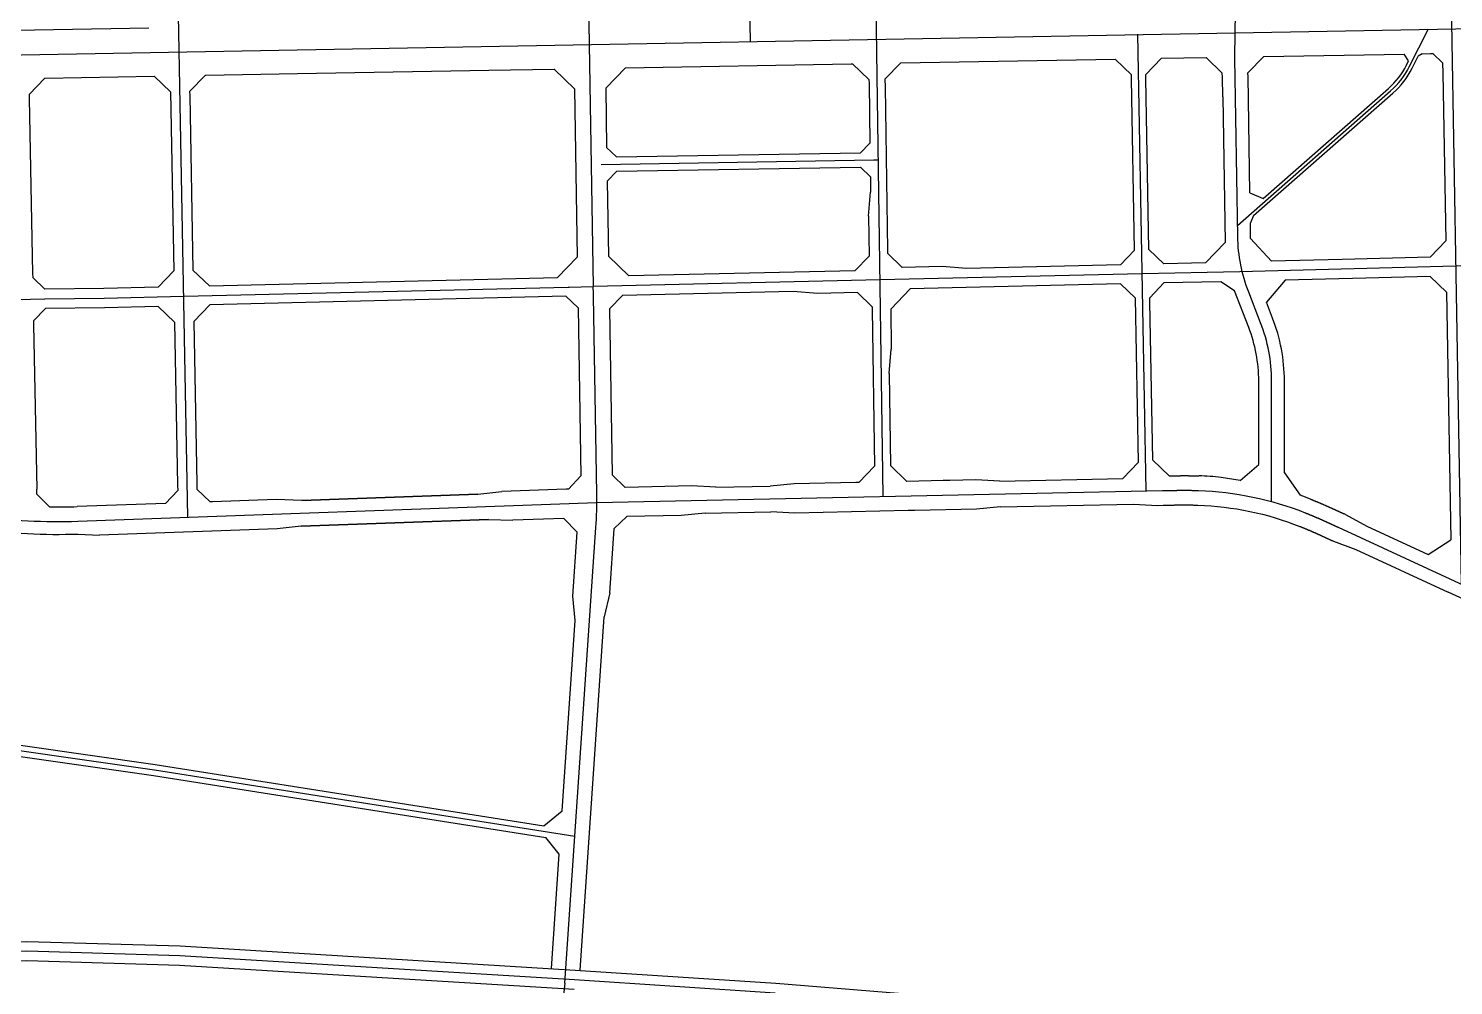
# Model space of a CAD drawing. Extents: x 529262 to 576451, y 2694391 to 2717535.
# Drawn here: x 543685 to 545462, y 2708469 to 2709663 of the extents above; entities that cross this region are included whole.
import ezdxf

# ---------------------------------------------------------------- set-up
doc = ezdxf.new("R2010")
doc.units = 0
doc.layers.add('RD-中线', color=40, linetype='Continuous')
doc.layers.add('RD-红线', color=7, linetype='Continuous')

msp = doc.modelspace()

# ---------------------------------------------------------------- linework, layer by layer
at = {"layer": 'RD-中线', "linetype": 'Continuous', "flags": 128}
for points in [[(543883.419, 2709053.54), (543873.535, 2709590.813, 0.00082388), (543873.515, 2709591.802), (543871.605, 2709679.856, -0.00118837), (543871.577, 2709681.282), (543863.184, 2710176.749, -0.00197055), (543863.153, 2710179.114), (543862.535, 2710247.392, -0.00721273), (543862.581, 2710256.046), (543867.195, 2710489.102)], [(544403.553, 2710233.667, -0.00572328), (544402.297, 2710222.29), (544380.517, 2710043.765, 0.03447852), (544378.35, 2710002.497), (544384.253, 2709643.819)], [(544693.643, 2710237.059), (544721.618, 2710184.015, -0.11828569), (544735.463, 2710129.76), (544750.555, 2709079.374)], [(545192.979, 2709417.679), (545383.891, 2709585.405, 0.09616461), (545407.205, 2709615.555), (545430.946, 2709662.703)], [(543878.305, 2709329.265), (544357.662, 2709340.713, 0.00075569), (544359.173, 2709340.751), (544389.228, 2709341.56)], [(543340.139, 2709095.428), (543622.283, 2709055.201, 0.04436097), (543746.076, 2709048.639), (544393.669, 2709071.772)], [(544393.669, 2709071.772), (545099.2, 2709086.801), (545099.7, 2709086.812), (545100.2, 2709086.823), (545100.7, 2709086.833), (545101.2, 2709086.844), (545101.7, 2709086.855), (545102.199, 2709086.865), (545102.699, 2709086.876), (545103.199, 2709086.886), (545103.699, 2709086.896), (545104.199, 2709086.907), (545104.699, 2709086.917), (545105.199, 2709086.927), (545105.699, 2709086.937), (545106.199, 2709086.947), (545106.698, 2709086.957), (545107.198, 2709086.967), (545107.698, 2709086.977), (545108.198, 2709086.986), (545108.698, 2709086.996), (545109.198, 2709087.005), (545109.698, 2709087.014), (545110.198, 2709087.023), (545110.698, 2709087.032), (545111.198, 2709087.041), (545111.698, 2709087.05), (545112.198, 2709087.058), (545112.697, 2709087.066), (545113.197, 2709087.074), (545113.697, 2709087.082), (545114.197, 2709087.09), (545114.697, 2709087.097), (545115.197, 2709087.104), (545115.697, 2709087.111), (545116.197, 2709087.118), (545116.697, 2709087.125), (545117.197, 2709087.131), (545117.697, 2709087.137), (545118.197, 2709087.143), (545118.697, 2709087.148), (545119.197, 2709087.153), (545119.697, 2709087.158), (545120.197, 2709087.163), (545120.697, 2709087.167), (545121.197, 2709087.171), (545121.697, 2709087.175), (545122.197, 2709087.179), (545122.697, 2709087.182), (545123.197, 2709087.185), (545123.697, 2709087.187), (545124.197, 2709087.189), (545124.697, 2709087.191), (545125.197, 2709087.192), (545125.697, 2709087.194), (545126.197, 2709087.194), (545126.697, 2709087.195), (545127.197, 2709087.195), (545127.697, 2709087.194), (545128.197, 2709087.193), (545128.697, 2709087.192), (545129.197, 2709087.19), (545129.697, 2709087.188), (545130.197, 2709087.186), (545130.697, 2709087.183), (545131.197, 2709087.18), (545131.697, 2709087.176), (545132.197, 2709087.172), (545132.697, 2709087.167), (545133.197, 2709087.162), (545133.697, 2709087.156), (545134.197, 2709087.15), (545134.697, 2709087.143), (545135.196, 2709087.136), (545135.696, 2709087.129), (545136.196, 2709087.12), (545136.696, 2709087.112), (545137.196, 2709087.103), (545137.696, 2709087.093), (545138.196, 2709087.083), (545138.696, 2709087.072), (545139.196, 2709087.061), (545139.696, 2709087.049), (545140.195, 2709087.037), (545140.695, 2709087.024), (545141.195, 2709087.01), (545141.695, 2709086.996), (545142.195, 2709086.981), (545142.694, 2709086.966), (545143.194, 2709086.95), (545143.694, 2709086.933), (545144.194, 2709086.916, -0.08555136), (545277.218, 2709059.169), (545277.683, 2709058.985), (545278.148, 2709058.8), (545278.612, 2709058.615), (545279.076, 2709058.429), (545279.54, 2709058.243), (545280.004, 2709058.056), (545280.468, 2709057.869), (545280.931, 2709057.681), (545281.394, 2709057.493), (545281.857, 2709057.304), (545282.32, 2709057.114), (545282.782, 2709056.924), (545283.245, 2709056.734), (545283.707, 2709056.543), (545284.169, 2709056.351), (545284.63, 2709056.159), (545285.092, 2709055.967), (545285.553, 2709055.774), (545286.014, 2709055.581), (545286.475, 2709055.387), (545286.936, 2709055.192), (545287.396, 2709054.998), (545287.857, 2709054.803), (545288.317, 2709054.607), (545288.777, 2709054.411), (545289.237, 2709054.215), (545289.696, 2709054.018), (545290.156, 2709053.821), (545290.615, 2709053.623), (545291.074, 2709053.425), (545291.533, 2709053.227), (545291.992, 2709053.028), (545292.451, 2709052.829), (545292.909, 2709052.629), (545293.367, 2709052.429), (545293.826, 2709052.229), (545294.284, 2709052.029), (545294.741, 2709051.828), (545295.199, 2709051.627), (545295.657, 2709051.425), (545296.114, 2709051.223), (545296.571, 2709051.021), (545297.029, 2709050.819), (545297.486, 2709050.616), (545297.943, 2709050.413), (545298.399, 2709050.209), (545298.856, 2709050.006), (545299.313, 2709049.802), (545299.769, 2709049.598), (545300.225, 2709049.393), (545300.682, 2709049.189), (545301.138, 2709048.984), (545301.594, 2709048.779), (545302.049, 2709048.573), (545302.505, 2709048.368), (545302.961, 2709048.162), (545303.416, 2709047.956), (545303.872, 2709047.749), (545304.327, 2709047.543), (545304.783, 2709047.336), (545305.238, 2709047.129), (545305.693, 2709046.922), (545306.148, 2709046.715), (545306.603, 2709046.508), (545307.058, 2709046.3), (545307.513, 2709046.092), (545307.967, 2709045.885), (545308.422, 2709045.677), (545308.877, 2709045.468), (545309.331, 2709045.26), (545309.786, 2709045.052), (545310.24, 2709044.843), (545310.694, 2709044.635), (545311.149, 2709044.426), (545311.603, 2709044.217), (545312.057, 2709044.008), (545312.512, 2709043.799), (545312.966, 2709043.59), (545313.42, 2709043.381), (545313.874, 2709043.171), (545314.328, 2709042.962), (545314.782, 2709042.753), (545315.236, 2709042.543), (545315.69, 2709042.334), (545316.144, 2709042.124), (545316.598, 2709041.915), (545317.052, 2709041.705), (545317.506, 2709041.496), (545317.96, 2709041.286), (545318.414, 2709041.076), (545731.047, 2708850.547)], [(544353.78, 2708472.279), (544304.683, 2708032.979, 0.05154768), (544303.831, 2707930.16), (544314.491, 2707817.936, 0.05273594), (544335.396, 2707714.855), (544460.973, 2707316.61, -0.09167627), (544483.212, 2707136.151), (544445.838, 2706524.547)]]:
    msp.add_lwpolyline(points, format="xyb", dxfattribs=at)
at = {"layer": 'RD-中线', "flags": 128}
msp.add_lwpolyline([(545235.348, 2709073.097), (545235.348, 2709223.587, 0.09316551), (545221.698, 2709296.206), (545206.826, 2709334.37, -0.08911467), (545193.202, 2709403.775), (545189.635, 2709625.774, -0.00676317), (545189.628, 2709628.479), (545190.236, 2709683.832, 0.00724134), (545190.225, 2709686.728), (545180.949, 2710202.511)], format="xyb", dxfattribs=at)
at = {"layer": 'RD-中线', "linetype": 'Continuous'}
for points in [[(545717.827, 2709667.062), (543423.108, 2709625.377, -0.04854963), (543365.166, 2709629.956), (541235.627, 2710008.415)], [(540814.696, 2709778.005), (543334.76, 2709323.897, 0.03886549), (543381.093, 2709319.221), (543407.415, 2709318.618), (543651.645, 2709324.826, -0.00145497), (543652.343, 2709324.841), (543704.487, 2709325.863, -0.00145327), (543705.185, 2709325.875), (543779.013, 2709326.892), (543878.347, 2709329.266)], [(544353.78, 2708472.279), (544392.465, 2709040.65, 0.02110726), (544393.552, 2709082.831), (544389.493, 2709329.434, 0.00154761), (544389.433, 2709332.529), (544389.228, 2709341.56)]]:
    msp.add_lwpolyline(points, format="xyb", dxfattribs=at)
at = {"layer": 'RD-中线', "linetype": 'Continuous', "flags": 128}
for points in [[(545456.633, 2709864.524), (545471.857, 2708970.226)], [(544585.477, 2709646.492), (544581.44, 2709849.933)], [(545078.818, 2709086.367), (545068.538, 2709656.165)], [(544384.253, 2709643.819), (544389.228, 2709341.56)], [(544399.225, 2709493.735), (544739.056, 2709499.379)], [(544739.056, 2709499.379), (544744.519, 2709499.469)], [(545722.351, 2709372.329), (545464.728, 2709366.759), (545195.727, 2709359.804), (545073.987, 2709357.175)], [(545073.987, 2709357.175), (544747.279, 2709349.498), (544389.228, 2709341.56)], [(543309.346, 2708814.583), (543841.724, 2708738.408), (544366.258, 2708655.615)], [(542371.563, 2708402.84), (543000.432, 2708470.176), (543282.194, 2708498.93), (543682.382, 2708512.537), (543873.389, 2708507.004), (544365.941, 2708476.836), (544616.188, 2708460.513)]]:
    msp.add_lwpolyline(points, dxfattribs=at)
at = {"layer": 'RD-红线', "linetype": 'Continuous'}
for p, q in [((544639.78, 2709095.269), (544609.869, 2709092.381)), ((544866.286, 2709100.094), (544833.995, 2709099.406)), ((544896.328, 2709098.483), (544866.286, 2709100.094)), ((544541.96, 2709090.934), (544511.919, 2709092.545)), ((544541.96, 2709090.934), (544609.869, 2709092.381)), ((544528.813, 2709058.647), (544498.868, 2709055.759)), ((544528.813, 2709058.647), (544610.533, 2709060.388)), ((544640.568, 2709058.777), (544610.533, 2709060.388)), ((544782.209, 2709061.795), (544640.568, 2709058.777)), ((544867.064, 2709063.602), (544790.399, 2709061.969)), ((544897.009, 2709066.491), (544867.064, 2709063.602)), ((544897.009, 2709066.491), (545063.067, 2709070.028)), ((545063.067, 2709070.028), (545093.108, 2709068.418)), ((544258.662, 2709050.939), (544288.723, 2709049.761)), ((545327.703, 2709056.889), (545326.065, 2709057.645)), ((545327.713, 2709056.884), (545354.006, 2709042.265))]:
    msp.add_line(p, q, dxfattribs=at)
at = {"layer": 'RD-红线'}
for p, q in [((544025.455, 2709074.629), (543993.698, 2709075.746)), ((544245.344, 2709082.484), (544025.455, 2709074.629)), ((544245.344, 2709082.483), (544275.244, 2709085.803)), ((544024.901, 2709042.589), (543994.999, 2709039.311)), ((544258.662, 2709050.939), (544024.901, 2709042.589)), ((543746.647, 2709032.649), (543773.318, 2709031.35)), ((543994.999, 2709039.311), (543773.318, 2709031.35))]:
    msp.add_line(p, q, dxfattribs=at)
at = {"layer": 'RD-红线', "linetype": 'Continuous', "flags": 128}
for points in [[(543834.897, 2709663.687), (543477.713, 2709657.239), (543430.36, 2709712.554), (543487.968, 2710042.546)], [(545098.097, 2709626.073), (545153.581, 2709627.044)], [(545225.57, 2709628.303), (545400.846, 2709631.37)], [(545423.295, 2709631.762), (545433.691, 2709631.944), (545436.708, 2709631.998)], [(543905.294, 2709604.926), (543905.754, 2709604.934), (543997.428, 2709606.526), (544020.342, 2709606.925), (544235.005, 2709610.655), (544258.897, 2709611.071), (544340.24, 2709612.484)], [(544429.199, 2709614.076), (544711.028, 2709619.271), (544712.722, 2709619.302)], [(544772.722, 2709620.381), (545040.106, 2709625.058)], [(545448.789, 2709620.327), (545449.01, 2709607.323), (545452.568, 2709398.279)], [(543705.033, 2709601.332), (543705.474, 2709601.34), (543841.297, 2709603.792)], [(544733.079, 2709599.592), (544733.149, 2709594.701), (544734.219, 2709520.274)], [(544753.074, 2709600.096), (544753.216, 2709590.247), (544756.142, 2709386.568), (544756.195, 2709382.881)], [(545064.395, 2709386.86), (545060.54, 2709600.553), (545060.452, 2709605.422)], [(545082.388, 2709387.428), (545078.538, 2709600.84), (545078.45, 2709605.715)], [(545174.404, 2709577.799), (545174.007, 2709602.489), (545173.928, 2709607.368)], [(545208.326, 2709458.421), (545206.001, 2709603.119), (545205.923, 2709607.985)], [(543685.398, 2709580.943), (543685.494, 2709576.065), (543689.783, 2709357.549), (543689.88, 2709352.579)], [(543861.655, 2709584.163), (543865.763, 2709360.864)], [(543885.652, 2709584.561), (543885.741, 2709579.685), (543889.753, 2709361.657)], [(544365.671, 2709587.899), (544369.129, 2709377.811)], [(544404.663, 2709588.669), (544405.878, 2709514.85)], [(545174.404, 2709577.799), (545177.321, 2709396.277)], [(544418.076, 2709503.049), (544722.419, 2709508.104)], [(544418.369, 2709485.052), (544722.624, 2709490.105)], [(544406.57, 2709472.856), (544408.112, 2709379.13)], [(544734.822, 2709478.279), (544735.098, 2709459.088)], [(544732.529, 2709429.048), (544735.098, 2709459.088)], [(544732.529, 2709429.048), (544733.248, 2709379.054)], [(545433.088, 2709377.945), (545323.493, 2709375.112)], [(544715.648, 2709360.799), (544433.663, 2709354.548)], [(544824.602, 2709366.319), (544774.634, 2709365.145), (544774.616, 2709365.144)], [(545046.821, 2709368.54), (544854.664, 2709364.025)], [(545152.864, 2709370.881), (545100.774, 2709369.756)], [(545323.493, 2709375.112), (545235.195, 2709372.829)], [(543910.227, 2709342.031), (544344.729, 2709352.407)], [(545047.058, 2709344.539), (544784.609, 2709338.372)], [(545171.926, 2709347.287), (545101.079, 2709345.757)], [(545433.144, 2709353.938), (545352.813, 2709351.862), (545252.3, 2709349.263)], [(543846.244, 2709340.502), (543778.787, 2709338.89), (543705.084, 2709337.875)], [(544370.232, 2709314.777), (544354.863, 2709329.525)], [(545069.172, 2709122.105), (545065.478, 2709326.869)], [(545087.125, 2709124.862), (545083.561, 2709322.438), (545083.47, 2709327.437)], [(545453.658, 2709334.286), (545458.915, 2709025.428)], [(544370.232, 2709314.777), (544373.684, 2709105.021)], [(544409.258, 2709313.488), (544412.665, 2709106.512)], [(544737.152, 2709316.125), (544737.164, 2709315.281), (544737.199, 2709312.885), (544740.009, 2709117.27)], [(544760.199, 2709313.019), (544760.917, 2709263.025)], [(543690.94, 2709298.588), (543691.039, 2709293.56), (543695.06, 2709088.703)], [(543866.941, 2709296.874), (543870.679, 2709093.683), (543870.8, 2709087.089)], [(543890.93, 2709297.667), (543894.651, 2709095.405), (543894.778, 2709088.5)], [(544758.438, 2709232.986), (544760.917, 2709263.025)], [(544758.349, 2709232.985), (544760.001, 2709117.973)], [(544720.437, 2709096.987), (544716.746, 2709096.908), (544639.79, 2709095.269)], [(544825.871, 2709099.233), (544780.425, 2709098.265)], [(544896.32, 2709098.483), (545049.601, 2709101.748)], [(545107.505, 2709105.226), (545107.848, 2709105.233), (545108.353, 2709105.243), (545108.858, 2709105.252), (545109.363, 2709105.261), (545109.868, 2709105.27), (545110.373, 2709105.279), (545110.879, 2709105.288), (545111.385, 2709105.297), (545111.891, 2709105.305), (545112.398, 2709105.314), (545112.905, 2709105.322), (545113.412, 2709105.33), (545113.919, 2709105.338), (545114.426, 2709105.345), (545114.934, 2709105.352), (545115.442, 2709105.359), (545115.951, 2709105.366), (545116.459, 2709105.373), (545116.968, 2709105.379), (545117.477, 2709105.385), (545117.986, 2709105.391), (545118.496, 2709105.397), (545119.006, 2709105.402), (545119.516, 2709105.407), (545120.026, 2709105.412), (545120.537, 2709105.417), (545121.048, 2709105.421), (545121.559, 2709105.425), (545122.07, 2709105.428), (545122.582, 2709105.431), (545123.094, 2709105.434), (545123.606, 2709105.437), (545124.119, 2709105.439), (545124.631, 2709105.441), (545125.144, 2709105.442), (545125.657, 2709105.443), (545126.171, 2709105.444), (545126.684, 2709105.445), (545127.198, 2709105.445), (545127.713, 2709105.444), (545128.227, 2709105.443), (545128.742, 2709105.442), (545129.257, 2709105.44), (545129.772, 2709105.438), (545130.287, 2709105.436), (545130.803, 2709105.433), (545131.319, 2709105.429), (545131.835, 2709105.425), (545132.352, 2709105.421), (545132.868, 2709105.416), (545133.385, 2709105.411), (545133.903, 2709105.405), (545134.42, 2709105.399), (545134.938, 2709105.392), (545135.465, 2709105.384), (545135.983, 2709105.376), (545136.502, 2709105.368), (545137.02, 2709105.359), (545137.54, 2709105.349), (545138.059, 2709105.339), (545138.578, 2709105.329), (545139.098, 2709105.318), (545139.618, 2709105.306), (545140.138, 2709105.294), (545140.659, 2709105.281), (545141.18, 2709105.267), (545141.701, 2709105.253), (545142.222, 2709105.238), (545142.743, 2709105.223), (545143.265, 2709105.207), (545143.787, 2709105.19), (545144.309, 2709105.173), (545144.82, 2709105.155)], [(544025.455, 2709074.629), (544245.351, 2709082.484)], [(544511.919, 2709092.545), (544429.003, 2709090.779)], [(545283.936, 2709076.138), (545284.411, 2709075.95), (545284.897, 2709075.757), (545285.382, 2709075.563), (545285.866, 2709075.369), (545286.35, 2709075.175), (545286.834, 2709074.98), (545287.317, 2709074.785), (545287.8, 2709074.589), (545288.282, 2709074.393), (545288.764, 2709074.196), (545289.245, 2709073.999), (545289.726, 2709073.801), (545290.207, 2709073.604), (545290.687, 2709073.405), (545291.166, 2709073.206), (545291.645, 2709073.007), (545292.124, 2709072.808), (545292.602, 2709072.608), (545293.072, 2709072.411), (545293.549, 2709072.21), (545294.026, 2709072.009), (545294.503, 2709071.807), (545294.979, 2709071.605), (545295.455, 2709071.403), (545295.93, 2709071.201), (545296.405, 2709070.998), (545296.88, 2709070.795), (545297.354, 2709070.591), (545297.828, 2709070.387), (545298.301, 2709070.183), (545298.774, 2709069.979), (545299.247, 2709069.774), (545299.719, 2709069.569), (545300.19, 2709069.364), (545300.662, 2709069.158), (545301.133, 2709068.952), (545301.603, 2709068.746), (545302.073, 2709068.54), (545302.543, 2709068.334), (545303.013, 2709068.127), (545303.482, 2709067.92), (545303.95, 2709067.713), (545304.419, 2709067.505), (545304.887, 2709067.298), (545305.354, 2709067.09), (545305.821, 2709066.882), (545306.288, 2709066.674), (545306.755, 2709066.466), (545307.221, 2709066.257), (545307.687, 2709066.048), (545308.152, 2709065.84), (545308.617, 2709065.631), (545309.082, 2709065.421), (545309.546, 2709065.212), (545310.01, 2709065.003), (545310.474, 2709064.793), (545310.938, 2709064.584), (545311.401, 2709064.374), (545311.863, 2709064.164), (545312.326, 2709063.954), (545312.788, 2709063.744), (545313.25, 2709063.534), (545313.711, 2709063.324), (545314.173, 2709063.114), (545314.633, 2709062.904), (545315.094, 2709062.693), (545315.554, 2709062.483), (545316.014, 2709062.272), (545316.474, 2709062.062), (545316.933, 2709061.851), (545317.392, 2709061.641), (545317.851, 2709061.43), (545318.31, 2709061.22), (545318.768, 2709061.009), (545319.226, 2709060.799), (545319.684, 2709060.588), (545320.141, 2709060.378), (545320.598, 2709060.167), (545321.055, 2709059.957), (545321.512, 2709059.746), (545321.968, 2709059.536), (545322.424, 2709059.326), (545322.88, 2709059.115), (545323.336, 2709058.905), (545323.791, 2709058.695), (545324.246, 2709058.485), (545324.701, 2709058.275), (545325.156, 2709058.065), (545325.61, 2709057.855), (545326.064, 2709057.645)], [(543855.374, 2709070.805), (543745.424, 2709066.877)], [(544024.901, 2709042.589), (544258.662, 2709050.939)], [(544352.491, 2709052.039), (544288.723, 2709049.761)], [(544498.868, 2709055.759), (544431.056, 2709054.314)], [(545353.999, 2709042.269), (545430.534, 2709006.929)], [(543347.154, 2708816.245), (543842.765, 2708745.33), (544327.298, 2708668.851)], [(543345.847, 2708802.289), (543840.682, 2708731.485), (544329.853, 2708654.274)]]:
    msp.add_lwpolyline(points, dxfattribs=at)
at = {"layer": 'RD-红线', "linetype": 'Continuous'}
for points in [[(545173.928, 2709607.368), (545153.581, 2709627.044, 0.41463049)], [(545225.57, 2709628.303), (545205.923, 2709607.985, 0.41379676)], [(545406.31, 2709622.672), (545400.846, 2709631.37, 0.56421596)], [(544365.671, 2709587.899), (544340.24, 2709612.484, 0.41448265)], [(544429.199, 2709614.076), (544404.663, 2709588.669, 0.41363572)], [(544733.079, 2709599.592), (544712.722, 2709619.302, 0.41526701)], [(544772.722, 2709620.381), (544753.074, 2709600.096, 0.41329817)], [(545060.452, 2709605.422), (545040.106, 2709625.058, 0.41405358)], [(545098.097, 2709626.073), (545078.45, 2709605.715, 0.41437356)], [(543705.033, 2709601.332), (543685.398, 2709580.943, 0.41467581)], [(543861.655, 2709584.163), (543841.297, 2709603.792, 0.41411158)], [(543905.294, 2709604.926), (543885.652, 2709584.561, 0.41441405)], [(544405.878, 2709514.85), (544418.076, 2709503.049, 0.41425711)], [(544418.369, 2709485.052), (544406.57, 2709472.856, 0.41417001)], [(544344.729, 2709352.407), (544369.129, 2709377.811, 0.41204212)], [(544408.112, 2709379.13), (544433.663, 2709354.548, 0.41588677)], [(545093.108, 2709068.418), (545100.089, 2709068.566), (545100.588, 2709068.577), (545101.088, 2709068.587), (545101.587, 2709068.598), (545102.086, 2709068.609), (545102.584, 2709068.619), (545103.083, 2709068.63), (545103.581, 2709068.64), (545104.079, 2709068.65), (545104.576, 2709068.661), (545105.074, 2709068.671), (545105.571, 2709068.681), (545106.068, 2709068.691), (545106.564, 2709068.701), (545107.061, 2709068.711), (545107.557, 2709068.721), (545108.052, 2709068.73), (545108.548, 2709068.74), (545109.043, 2709068.749), (545109.539, 2709068.758), (545110.033, 2709068.767), (545110.528, 2709068.776), (545111.022, 2709068.785), (545111.516, 2709068.794), (545112.01, 2709068.802), (545112.504, 2709068.811), (545112.997, 2709068.819), (545113.49, 2709068.827), (545113.983, 2709068.834), (545114.476, 2709068.842), (545114.968, 2709068.849), (545115.46, 2709068.856), (545115.952, 2709068.863), (545116.444, 2709068.87), (545116.935, 2709068.876), (545117.426, 2709068.882), (545117.917, 2709068.888), (545118.407, 2709068.894), (545118.898, 2709068.899), (545119.388, 2709068.904), (545119.878, 2709068.909), (545120.367, 2709068.914), (545120.857, 2709068.918), (545121.346, 2709068.922), (545121.835, 2709068.926), (545122.323, 2709068.929), (545122.811, 2709068.932), (545123.3, 2709068.935), (545123.787, 2709068.937), (545124.275, 2709068.939), (545124.762, 2709068.941), (545125.249, 2709068.943), (545125.736, 2709068.944), (545126.223, 2709068.944), (545126.709, 2709068.945), (545127.195, 2709068.945), (545127.681, 2709068.944), (545128.166, 2709068.943), (545128.652, 2709068.942), (545129.137, 2709068.94), (545129.622, 2709068.938), (545130.106, 2709068.936), (545130.59, 2709068.933), (545131.074, 2709068.93), (545131.558, 2709068.926), (545132.042, 2709068.922), (545132.525, 2709068.918), (545133.008, 2709068.913), (545133.491, 2709068.907), (545133.973, 2709068.901), (545134.455, 2709068.895), (545134.928, 2709068.888), (545135.41, 2709068.881), (545135.891, 2709068.873), (545136.372, 2709068.865), (545136.853, 2709068.856), (545137.333, 2709068.847), (545137.814, 2709068.837), (545138.294, 2709068.827), (545138.773, 2709068.816), (545139.253, 2709068.804), (545139.732, 2709068.792), (545140.211, 2709068.78), (545140.69, 2709068.767), (545141.168, 2709068.753), (545141.646, 2709068.739), (545142.124, 2709068.725), (545142.602, 2709068.709), (545143.079, 2709068.694), (545143.567, 2709068.677, -0.08553935), (545270.501, 2709042.2), (545270.955, 2709042.02), (545271.399, 2709041.844), (545271.843, 2709041.667), (545272.287, 2709041.49), (545272.73, 2709041.311), (545273.174, 2709041.133), (545273.618, 2709040.953), (545274.062, 2709040.773), (545274.506, 2709040.592), (545274.95, 2709040.411), (545275.394, 2709040.229), (545275.838, 2709040.047), (545276.283, 2709039.864), (545276.727, 2709039.68), (545277.171, 2709039.496), (545277.615, 2709039.311), (545278.06, 2709039.126), (545278.504, 2709038.94), (545278.957, 2709038.75), (545279.401, 2709038.564), (545279.845, 2709038.376), (545280.29, 2709038.188), (545280.734, 2709038), (545281.179, 2709037.811), (545281.623, 2709037.622), (545282.068, 2709037.432), (545282.513, 2709037.241), (545282.957, 2709037.05), (545283.402, 2709036.859), (545283.847, 2709036.667), (545284.292, 2709036.475), (545284.737, 2709036.282), (545285.182, 2709036.088), (545285.628, 2709035.895), (545286.073, 2709035.701), (545286.518, 2709035.506), (545286.964, 2709035.311), (545287.409, 2709035.115), (545287.855, 2709034.92), (545288.301, 2709034.723), (545288.747, 2709034.526), (545289.193, 2709034.329), (545289.639, 2709034.132), (545290.085, 2709033.934), (545290.531, 2709033.735), (545290.977, 2709033.537), (545291.424, 2709033.338), (545291.87, 2709033.138), (545292.317, 2709032.938), (545292.764, 2709032.738), (545293.211, 2709032.538), (545293.658, 2709032.337), (545294.105, 2709032.136), (545294.552, 2709031.934), (545295, 2709031.732), (545295.447, 2709031.53), (545295.895, 2709031.328), (545296.343, 2709031.125), (545296.791, 2709030.922), (545297.239, 2709030.718), (545297.687, 2709030.514), (545298.136, 2709030.31), (545298.584, 2709030.106), (545299.033, 2709029.902), (545299.482, 2709029.697), (545299.931, 2709029.492), (545300.38, 2709029.286), (545300.83, 2709029.081), (545301.279, 2709028.875), (545301.729, 2709028.669), (545302.179, 2709028.463), (545302.629, 2709028.256), (545303.079, 2709028.049), (545303.53, 2709027.842), (545303.98, 2709027.635), (545304.431, 2709027.428), (545304.882, 2709027.22), (545305.333, 2709027.013), (545305.785, 2709026.805), (545306.236, 2709026.597), (545306.688, 2709026.388), (545307.14, 2709026.18), (545307.592, 2709025.971), (545308.044, 2709025.763), (545308.497, 2709025.554), (545308.95, 2709025.345), (545309.403, 2709025.136), (545309.856, 2709024.926), (545310.31, 2709024.717), (545310.763, 2709024.507), (545312.411, 2709023.746), (545340.591, 2709013.213), (545455.601, 2708960.108)]]:
    msp.add_lwpolyline(points, format="xyb", dxfattribs=at)
at = {"layer": 'RD-红线', "linetype": 'Continuous', "flags": 128}
for points in [[(545213.01, 2709429.953), (545386.531, 2709582.4, 0.09616461), (545410.778, 2709613.756), (545418.248, 2709628.592)], [(545224.925, 2709451.069), (545381.251, 2709588.41, 0.09616461), (545403.632, 2709617.354), (545406.31, 2709622.672)], [(545209.262, 2709401.373, -0.00679703), (545209.2, 2709404.032), (545208.932, 2709420.745)], [(545219.348, 2709119.241), (545219.348, 2709123.472), (545219.348, 2709223.587, 0.09316551), (545206.79, 2709290.397), (545189.086, 2709335.827)], [(545251.348, 2709223.587, 0.09316551), (545236.606, 2709302.016), (545228.869, 2709321.87)], [(545251.348, 2709109.164), (545251.348, 2709223.587, 0.02328352)], [(545196.202, 2709099.489), (545172.45, 2709103.273, 0.01655158), (545144.831, 2709105.155)], [(545283.925, 2709076.142, 0.0081069), (545271.233, 2709080.921, 0.0081069)]]:
    msp.add_lwpolyline(points, format="xyb", dxfattribs=at)
at = {"layer": 'RD-红线'}
for points in [[(545423.295, 2709631.762), (545418.248, 2709628.592)], [(545448.789, 2709620.327), (545436.708, 2709631.998)], [(544854.664, 2709364.025), (544824.602, 2709366.319)], [(544354.863, 2709329.525), (543910.952, 2709318.554)], [(544638.708, 2709335.088), (544425.449, 2709330.36)], [(544668.767, 2709332.753), (544638.708, 2709335.088)], [(544718.755, 2709333.862), (544718.703, 2709333.86), (544668.767, 2709332.753)], [(543846.466, 2709316.501), (543779.239, 2709314.894), (543705.731, 2709313.881)], [(544833.995, 2709099.406), (544825.871, 2709099.233)], [(543695.161, 2709082.203), (543695.06, 2709088.703)], [(544790.399, 2709061.969), (544782.209, 2709061.795)]]:
    msp.add_lwpolyline(points, dxfattribs=at)
for points in [[(544722.419, 2709508.104), (544734.219, 2709520.274, 0.41355782)], [(544734.822, 2709478.279), (544722.624, 2709490.105, 0.41486961)], [(545208.326, 2709458.421), (545224.925, 2709451.069, 0.63940536)], [(545213.01, 2709429.953), (545208.932, 2709420.745, 0.21995453)], [(545152.864, 2709370.881), (545177.321, 2709396.277, 0.42141584)], [(545209.262, 2709401.373), (545235.195, 2709372.829, 0.46354086)], [(545433.088, 2709377.945), (545452.568, 2709398.279, 0.41163053)], [(544715.648, 2709360.799), (544733.248, 2709379.054, 0.41193084)], [(544756.195, 2709382.881), (544774.616, 2709365.144, 0.4168897)], [(545046.821, 2709368.54), (545064.395, 2709386.86, 0.41261654)], [(545082.388, 2709387.428), (545100.774, 2709369.756, 0.41525488)], [(543846.244, 2709340.502), (543865.763, 2709360.864, 0.41260506)], [(543889.753, 2709361.657), (543910.227, 2709342.031, 0.41581979)], [(543689.88, 2709352.579), (543705.084, 2709337.875, 0.41250239)], [(545065.478, 2709326.869), (545047.058, 2709344.539, 0.41581239)], [(545101.079, 2709345.757), (545083.47, 2709327.437, 0.41317301)], [(545189.086, 2709335.827), (545171.926, 2709347.287, 0.31504313)], [(545252.3, 2709349.263), (545228.869, 2709321.87, 0.6049688)], [(545453.658, 2709334.286), (545433.144, 2709353.938, 0.41680132)], [(544425.449, 2709330.36), (544409.258, 2709313.488, 0.41179834)], [(544737.152, 2709316.125), (544718.755, 2709333.862, 0.41649998)], [(544784.609, 2709338.372), (544760.199, 2709313.019, 0.41154248)], [(543705.731, 2709313.881), (543690.94, 2709298.588, 0.41592681)], [(543866.941, 2709296.874), (543846.466, 2709316.501, 0.41582389)], [(543910.952, 2709318.554), (543890.93, 2709297.667, 0.41260916)], [(544720.437, 2709096.987), (544740.009, 2709117.27, 0.41218446)], [(544760.001, 2709117.973), (544780.425, 2709098.265, 0.41624558)], [(545049.601, 2709101.748), (545069.172, 2709122.105, 0.413259)], [(545087.125, 2709124.862), (545107.505, 2709105.226, 0.4145457)], [(545196.202, 2709099.489), (545219.348, 2709119.241, 0.46127074)], [(544358.257, 2709088.768), (544373.684, 2709105.021, 0.40858699)], [(544412.665, 2709106.512), (544429.003, 2709090.779, 0.41563248)], [(545251.348, 2709109.164), (545271.233, 2709080.921, 0.31671982)], [(543695.161, 2709082.203), (543710.92, 2709066.519, 0.40802018)], [(543855.374, 2709070.805), (543870.8, 2709087.089, 0.40915265)], [(543894.778, 2709088.5), (543911.347, 2709072.804, 0.41929265)], [(544369.025, 2709034.963), (544352.491, 2709052.039, 0.44491275)], [(544431.056, 2709054.314), (544415.434, 2709039.404, 0.38830561)], [(545430.534, 2709006.929), (545458.915, 2709025.428, 0.55294053)], [(544327.298, 2708668.851), (544350.37, 2708687.248, 0.44040551)], [(544346.689, 2708633.161), (544329.853, 2708654.274, 0.38849788)]]:
    msp.add_lwpolyline(points, format="xyb", dxfattribs=at)
at = {"layer": 'RD-红线', "flags": 128}
for points in [[(543993.698, 2709075.746), (543914.319, 2709072.91), (543911.347, 2709072.804)], [(544358.257, 2709088.768), (544355.193, 2709088.659), (544275.244, 2709085.803)]]:
    msp.add_lwpolyline(points, dxfattribs=at)
at = {"layer": 'RD-红线', "linetype": 'Continuous'}
for points in [[(544363.593, 2708955.147), (544369.025, 2709034.963)], [(544409.97, 2708959.13), (544415.403, 2709038.946), (544415.403, 2709038.958), (544415.434, 2709039.404)], [(544366.544, 2708924.877), (544363.593, 2708955.147)], [(544409.97, 2708959.13), (544402.944, 2708929.539)], [(545575.412, 2708904.787), (545494.74, 2708942.036), (545455.601, 2708960.108)], [(544350.37, 2708687.248), (544366.544, 2708924.877)], [(544372.919, 2708488.406), (544402.944, 2708929.539)], [(544336.987, 2708490.632), (544346.689, 2708633.161)]]:
    msp.add_lwpolyline(points, dxfattribs=at)
at = {"layer": 'RD-红线', "linetype": 'ByBlock', "ltscale": 8}
for points in [[(542370.171, 2708414.76), (542999.184, 2708482.111), (543281.38, 2708510.909), (543682.352, 2708524.543), (543873.93, 2708518.993), (544366.698, 2708488.812), (544617.065, 2708472.482), (544897.118, 2708449.696)], [(543001.68, 2708458.241), (543283.008, 2708486.951), (543682.412, 2708500.531), (543872.848, 2708495.014), (544365.183, 2708464.86)]]:
    msp.add_lwpolyline(points, dxfattribs=at)
at = {"layer": 'RD-红线', "linetype": 'Continuous'}
msp.add_arc((543721.087, 2709748.193), 681.75, 269.145487, 272.045797, dxfattribs=at)
at = {"layer": 'RD-红线'}
msp.add_arc((543721.087, 2709748.193), 716, 261.885673, 272.045797, dxfattribs=at)

doc.saveas('drawing.dxf')
